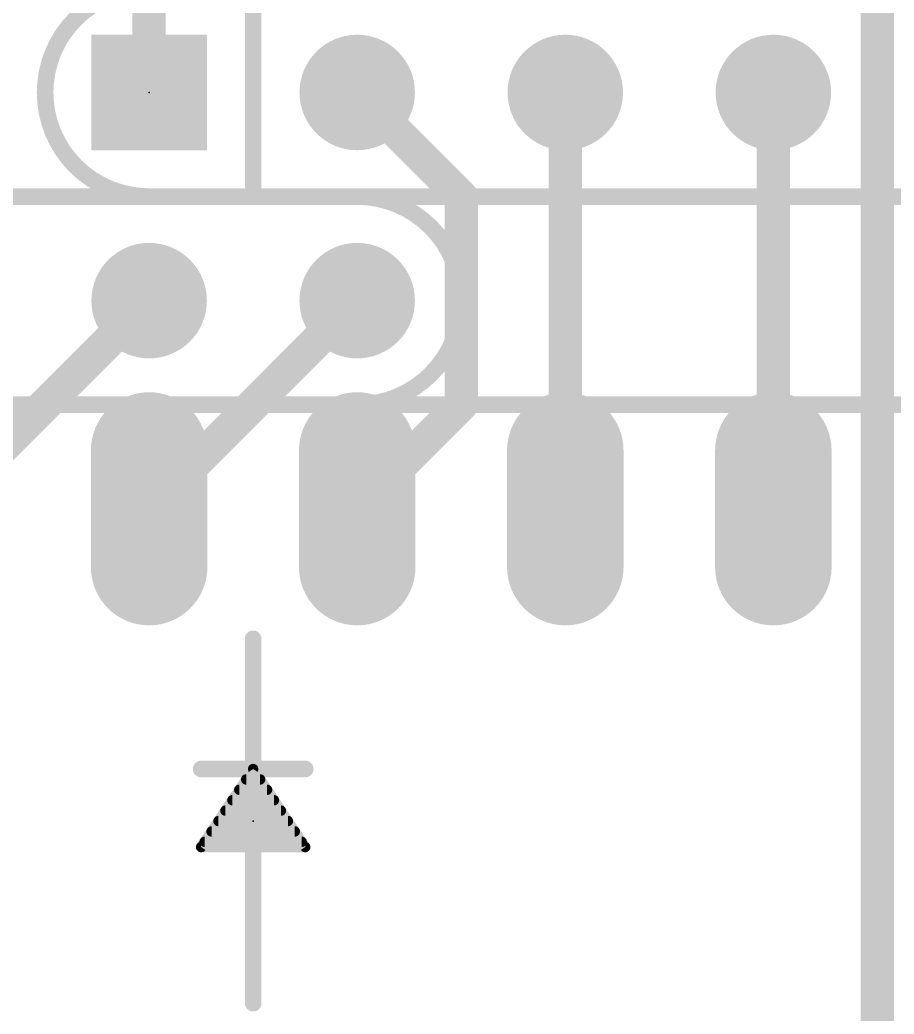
# Model space of a CAD drawing. Extents: x -0.1 to 76.3, y -19.1 to 50.9.
# Drawn here: x 9.85 to 20.52, y 31.93 to 44.07 of the extents above; entities that cross this region are included whole.
import ezdxf

# ---------------------------------------------------------------- set-up
doc = ezdxf.new("R2010")
doc.units = 0
for name, color, linetype in [('1', 12, 'CONTINUOUS'), ('16', 132, 'CONTINUOUS'), ('17', 110, 'CONTINUOUS'), ('21', 41, 'CONTINUOUS'), ('23', 53, 'CONTINUOUS')]:
    doc.layers.add(name, color=color, linetype=linetype)

# ---------------------------------------------------------------- blocks, each defined once
blk = doc.blocks.new('LONGP100')
at = {"const_width": 1}
blk.add_lwpolyline([(-0.5, 0), (0.5, 0)], dxfattribs=at)
at = {"const_width": 0.5}
for points in [[(-0.5, 0.25, 1), (-0.5, -0.25)], [(0.5, -0.25, 1), (0.5, 0.25)]]:
    blk.add_lwpolyline(points, format="xyb", dxfattribs=at)
blk = doc.blocks.new('ROUNDP')
at = {"const_width": 0.5}
blk.add_lwpolyline([(0, -0.25, 1), (0, 0.25, 1), (0, -0.25)], format="xyb", dxfattribs=at)
blk = doc.blocks.new('SQUAREP')
blk.add_solid([(-0.5, -0.5), (0.5, -0.5), (-0.5, 0.5), (0.5, 0.5)])

msp = doc.modelspace()

# ---------------------------------------------------------------- linework, layer by layer
at = {"layer": '1', "const_width": 0.4064}
for points in [[(11.43, 44.45), (11.43, 43.18)], [(20.32, 34.29), (20.32, 44.45)], [(20.32, 27.305), (20.32, 34.29)]]:
    msp.add_lwpolyline(points, dxfattribs=at)
at = {"layer": '1', "const_width": 0.2032}
for points in [[(11.3284, 43.18, 1), (11.5316, 43.18)], [(20.4216, 34.29, 1), (20.2184, 34.29)], [(20.2184, 34.29, 1), (20.4216, 34.29)]]:
    msp.add_lwpolyline(points, format="xyb", dxfattribs=at)
at = {"layer": '16', "const_width": 0.4064}
for points in [[(15.24, 41.91), (13.97, 43.18)], [(16.51, 38.1), (16.51, 43.18)], [(19.05, 38.1), (19.05, 43.18)], [(15.24, 39.37), (15.24, 41.91)], [(8.89, 38.1), (11.43, 40.64)], [(11.43, 38.1), (13.97, 40.64)], [(13.97, 38.1), (15.24, 39.37)]]:
    msp.add_lwpolyline(points, dxfattribs=at)
at = {"layer": '16', "const_width": 0.2032}
for points in [[(14.0418, 43.2518, 1), (13.8982, 43.1082)], [(16.6116, 43.18, 1), (16.4084, 43.18)], [(19.1516, 43.18, 1), (18.9484, 43.18)], [(15.3416, 41.91, 1), (15.1384, 41.91)], [(15.1682, 41.8382, 1), (15.3118, 41.9818)], [(11.5018, 40.5682, 1), (11.3582, 40.7118)], [(14.0418, 40.5682, 1), (13.8982, 40.7118)], [(15.3118, 39.2982, 1), (15.1682, 39.4418)], [(15.1384, 39.37, 1), (15.3416, 39.37)], [(11.3582, 38.1718, 1), (11.5018, 38.0282)], [(13.8982, 38.1718, 1), (14.0418, 38.0282)], [(16.4084, 38.1, 1), (16.6116, 38.1)], [(18.9484, 38.1, 1), (19.1516, 38.1)]]:
    msp.add_lwpolyline(points, format="xyb", dxfattribs=at)
at = {"layer": '21'}
for points, const_width in [([(11.43, 44.45, 1), (11.43, 41.91)], 0.2032), ([(11.43, 41.9608, 1), (11.43, 41.8592)], 0.1016), ([(11.43, 41.8592, 1), (11.43, 41.9608)], 0.1016), ([(12.7, 41.9608, 1), (12.7, 41.8592)], 0.1016), ([(12.7, 41.8592, 1), (12.7, 41.9608)], 0.1016), ([(13.97, 39.37, 1), (13.97, 41.91)], 0.2032), ([(13.97, 41.9608, 1), (13.97, 41.8592)], 0.1016), ([(13.97, 41.8592, 1), (13.97, 41.9608)], 0.1016), ([(12.6492, 41.91, 1), (12.7508, 41.91)], 0.1016), ([(13.97, 39.4208, 1), (13.97, 39.3192)], 0.1016), ([(13.97, 39.3192, 1), (13.97, 39.4208)], 0.1016), ([(12.7508, 36.5125, 1), (12.6492, 36.5125)], 0.1016), ([(12.065, 34.9758, 1), (12.065, 34.8742)], 0.1016), ([(12.7264, 34.9426, 1), (12.6736, 34.9074)], 0.0635), ([(12.7264, 34.9074, 1), (12.6736, 34.9426)], 0.0635), ([(13.335, 34.8742, 1), (13.335, 34.9758)], 0.1016), ([(12.6153, 34.8298, 1), (12.6153, 34.7662)], 0.0635), ([(12.7847, 34.7662, 1), (12.7847, 34.8298)], 0.0635), ([(12.5307, 34.7028, 1), (12.5307, 34.6392)], 0.0635), ([(12.8693, 34.6392, 1), (12.8693, 34.7028)], 0.0635), ([(12.446, 34.5758, 1), (12.446, 34.5123)], 0.0635), ([(12.954, 34.5123, 1), (12.954, 34.5758)], 0.0635), ([(12.3613, 34.4488, 1), (12.3613, 34.3852)], 0.0635), ([(13.0387, 34.3852, 1), (13.0387, 34.4488)], 0.0635), ([(12.2767, 34.3218, 1), (12.2767, 34.2582)], 0.0635), ([(13.1233, 34.2582, 1), (13.1233, 34.3218)], 0.0635), ([(12.192, 34.1948, 1), (12.192, 34.1313)], 0.0635), ([(13.208, 34.1313, 1), (13.208, 34.1948)], 0.0635), ([(12.1073, 34.0678, 1), (12.1073, 34.0042)], 0.0635), ([(13.2927, 34.0042, 1), (13.2927, 34.0678)], 0.0635), ([(12.065, 34.0043, 1), (12.065, 33.9408)], 0.0635), ([(12.0386, 33.9901, 1), (12.0914, 33.9549)], 0.0635), ([(13.3086, 33.9549, 1), (13.3614, 33.9901)], 0.0635), ([(13.335, 33.9408, 1), (13.335, 34.0043)], 0.0635), ([(12.6492, 32.0675, 1), (12.7508, 32.0675)], 0.1016)]:
    msp.add_lwpolyline(points, format="xyb", dxfattribs=dict(at, const_width=const_width))
for points, const_width in [([(12.7, 41.91), (12.7, 44.45)], 0.2032), ([(13.97, 41.91), (2.54, 41.91)], 0.2032), ([(11.43, 41.91), (12.7, 41.91)], 0.2032), ([(12.7, 41.91), (24.13, 41.91)], 0.2032), ([(25.4, 39.37), (0, 39.37)], 0.2032), ([(2.54, 39.37), (13.97, 39.37)], 0.2032), ([(12.7, 32.0675), (12.7, 36.5125)], 0.2032), ([(12.065, 34.925), (13.335, 34.925)], 0.2032), ([(12.7, 34.925), (12.065, 33.9725)], 0.127), ([(13.335, 33.9725), (12.7, 34.925)], 0.127), ([(12.6153, 34.798), (12.7847, 34.798)], 0.127), ([(12.5307, 34.671), (12.8693, 34.671)], 0.127), ([(12.446, 34.544), (12.954, 34.544)], 0.127), ([(12.3613, 34.417), (13.0387, 34.417)], 0.127), ([(12.2767, 34.29), (13.1233, 34.29)], 0.127), ([(12.192, 34.163), (13.208, 34.163)], 0.127), ([(12.1073, 34.036), (13.2927, 34.036)], 0.127), ([(12.065, 33.9725), (13.335, 33.9725)], 0.127)]:
    msp.add_lwpolyline(points, dxfattribs=dict(at, const_width=const_width))
at = {"layer": '23'}
for p in [(11.43, 43.18), (12.7, 34.29)]:
    msp.add_point(p, dxfattribs=at)

# ---------------------------------------------------------------- block references
at = {"layer": '17', "rotation": 90}
for name, p, xscale, yscale in [('SQUAREP', (11.43, 43.18), 1.4096, 1.4096), ('SQUAREP', (11.43, 43.18), 1.4096, 1.4096), ('ROUNDP', (13.97, 43.18), 1.4096, 1.4096), ('ROUNDP', (13.97, 43.18), 1.4096, 1.4096), ('ROUNDP', (16.51, 43.18), 1.4096, 1.4096), ('ROUNDP', (16.51, 43.18), 1.4096, 1.4096), ('ROUNDP', (19.05, 43.18), 1.4096, 1.4096), ('ROUNDP', (19.05, 43.18), 1.4096, 1.4096), ('ROUNDP', (11.43, 40.64), 1.4096, 1.4096), ('ROUNDP', (11.43, 40.64), 1.4096, 1.4096), ('ROUNDP', (13.97, 40.64), 1.4096, 1.4096), ('ROUNDP', (13.97, 40.64), 1.4096, 1.4096), ('LONGP100', (11.43, 38.1), 1.4224, 1.4224), ('LONGP100', (11.43, 38.1), 1.4224, 1.4224), ('LONGP100', (13.97, 38.1), 1.4224, 1.4224), ('LONGP100', (13.97, 38.1), 1.4224, 1.4224), ('LONGP100', (16.51, 38.1), 1.4224, 1.4224), ('LONGP100', (16.51, 38.1), 1.4224, 1.4224), ('LONGP100', (19.05, 38.1), 1.4224, 1.4224), ('LONGP100', (19.05, 38.1), 1.4224, 1.4224)]:
    msp.add_blockref(name, p, dxfattribs=dict(at, xscale=xscale, yscale=yscale))

doc.saveas('drawing.dxf')
